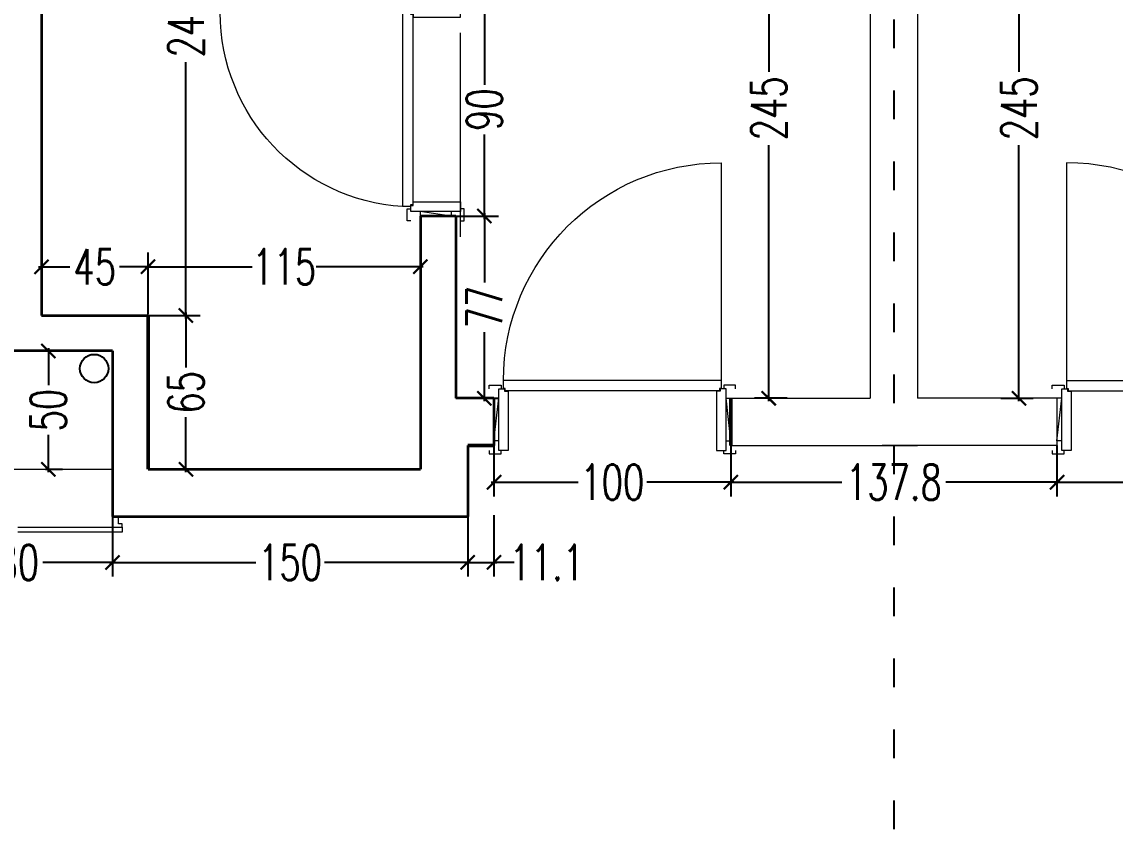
# Model space of a CAD drawing. Header units: centimetres. Extents: x -3207095 to 15275363, y -32656 to 4798027.
# Drawn here: x 699181.8 to 699643.5, y 4438881.6 to 4439228.7 of the extents above; entities that cross this region are included whole.
import ezdxf

# ---------------------------------------------------------------- set-up
doc = ezdxf.new("R2010")
doc.units = ezdxf.units.CM
doc.linetypes.add('ACAD_ISO03W100', pattern=[30, 12, -18])
doc.linetypes.add('DUZ', pattern=[500, 500])
doc.layers.get('0').update_dxf_attribs({"color": 1, "linetype": 'DUZ'})
doc.layers.add('DIM', color=1, linetype='DUZ')
doc.layers.add('TESİSAT', color=57, linetype='Continuous')
for name, color, linetype, lineweight in [('DUV', 220, 'Continuous', 50), ('DUVAR', 7, 'Continuous', 35), ('iç duvar', 7, 'Continuous', 50), ('KAPEN', 151, 'Continuous', 9)]:
    doc.layers.add(name, color=color, linetype=linetype, lineweight=lineweight)
doc.styles.add('DIM', font='ROMANSTW.SHX', dxfattribs={"width": 0.7})
doc.dimstyles.new('1_100', dxfattribs={"dimtxt": 15, "dimasz": 6, "dimexe": 6, "dimexo": 0, "dimgap": 2, "dimtad": 0, "dimdec": 1, "dimzin": 11, "dimdsep": 46, "dimtxsty": 'DIM', "dimblk": 'ARCHTICK', "dimcen": 3, "dimdle": 1.25, "dimclrt": 2, "dimadec": 0, "dimazin": 0, "dimtfac": 1.25, "dimtdec": 1, "dimtix": 1, "dimtofl": 0, "dimtmove": 1, "dimatfit": 3, "dimldrblk": 'ARCHTICK', "dimfxl": 20, "dimfxlon": 1, "dimtolj": 1, "dimtzin": 0, "dimarcsym": 0})

# ---------------------------------------------------------------- blocks, each defined once
blk = doc.blocks.new('new block')
at = {"layer": 'KAPEN'}
for p, q in [((105202.0528, 48261.8596), (105202.0198, 48261.8596)), ((105202.0528, 48261.8526), (105202.0528, 48261.8596)), ((105202.0628, 48261.8526), (105202.0528, 48261.8526)), ((105202.0628, 48261.0466), (105202.0628, 48261.8526)), ((105201.2498, 48261.0396), (105202.0528, 48261.0396)), ((105202.0528, 48261.0466), (105202.0628, 48261.0466)), ((105202.0528, 48261.0396), (105202.0528, 48261.0466))]:
    blk.add_line(p, q, dxfattribs=at)
for points in [[(105202.0548, 48261.9196), (105202.0398, 48261.9196), (105202.0398, 48261.8696), (105202.0548, 48261.8696)], [(105202.2248, 48261.8796), (105202.2248, 48261.8996), (105202.0948, 48261.8796), (105202.0948, 48261.8996)], [(105202.2648, 48261.9196), (105202.2798, 48261.9196), (105202.2798, 48261.8696), (105202.2648, 48261.8696)], [(105202.0198, 48261.0396), (105202.0198, 48261.8596)], [(105202.0548, 48260.9796), (105202.0398, 48260.9796), (105202.0398, 48261.0296), (105202.0548, 48261.0296)], [(105202.2248, 48261.0196), (105202.2248, 48260.9996), (105202.0948, 48261.0196), (105202.0948, 48260.9996)], [(105202.2648, 48260.9796), (105202.2798, 48260.9796), (105202.2798, 48261.0296), (105202.2648, 48261.0296)]]:
    blk.add_lwpolyline(points, dxfattribs=at)
for points in [[(105202.0548, 48261.8796), (105202.0548, 48261.8546), (105202.0648, 48261.8546), (105202.0648, 48261.8396), (105202.2648, 48261.8396), (105202.2648, 48261.8796)], [(105202.0548, 48261.0196), (105202.0548, 48261.0446), (105202.0648, 48261.0446), (105202.0648, 48261.0596), (105202.2648, 48261.0596), (105202.2648, 48261.0196)]]:
    blk.add_lwpolyline(points, close=True, dxfattribs=at)
blk.add_arc((105202.0715, 48261.0396), 0.8216, 93.6023, 180, dxfattribs=at)
blk = doc.blocks.new('K210')
for p, q in [((0.04, 0.985), (0.04, 0.032)), ((0.96, 0.032), (0.96, 0.065)), ((0.04, 0.032), (0.047, 0.032)), ((0.047, 0.032), (0.047, 0.022)), ((0.047, 0.022), (0.953, 0.022)), ((0.953, 0.032), (0.96, 0.032)), ((0.953, 0.022), (0.953, 0.032))]:
    blk.add_line(p, q)
for points in [[(0.04, 0.065), (0.96, 0.065)], [(-0.02, 0.03), (-0.02, 0.045), (0.03, 0.045), (0.03, 0.03)], [(1.02, 0.03), (1.02, 0.045), (0.97, 0.045), (0.97, 0.03)], [(0.02, -0.19), (0, -0.19), (0.02, -0.01), (0, -0.01)], [(0.98, -0.19), (1, -0.19), (0.98, -0.01), (1, -0.01)], [(-0.02, -0.23), (-0.02, -0.245), (0.03, -0.245), (0.03, -0.23)], [(1.02, -0.23), (1.02, -0.245), (0.97, -0.245), (0.97, -0.23)]]:
    blk.add_lwpolyline(points)
for points in [[(0.02, 0.03), (0.045, 0.03), (0.045, 0.02), (0.06, 0.02), (0.06, -0.23), (0.02, -0.23)], [(0.98, 0.03), (0.955, 0.03), (0.955, 0.02), (0.94, 0.02), (0.94, -0.23), (0.98, -0.23)]]:
    blk.add_lwpolyline(points, close=True)
blk.add_arc((0.04, 0.065), 0.92, 0, 90)
blk = doc.blocks.new('_ArchTick')
at = {"color": 0, "linetype": 'ByBlock', "const_width": 0.15}
blk.add_lwpolyline([(-0.5, -0.5), (0.5, 0.5)], dxfattribs=at)
blk = doc.blocks.new('*D5432')
at = {"layer": 'Defpoints', "color": 0, "linetype": 'Continuous', "lineweight": 5, "transparency": 16777216}
for p in [(699497.27, 4439314.58), (699504.96, 4439314.58), (699504.96, 4439069.58)]:
    blk.add_point(p, dxfattribs=at)
at = {"layer": 'DIM', "color": 0, "linetype": 'Continuous', "lineweight": -2, "transparency": 16777216}
for p, q in [((699504.96, 4439314.58), (699491.27, 4439314.58)), ((699497.27, 4439315.83), (699497.27, 4439207.58)), ((699497.27, 4439068.33), (699497.27, 4439176.58)), ((699504.96, 4439069.58), (699491.27, 4439069.58))]:
    blk.add_line(p, q, dxfattribs=at)
at = {"layer": 'DIM', "color": 0, "linetype": 'Continuous', "lineweight": -2, "transparency": 16777216, "xscale": 6, "yscale": 6, "zscale": 6}
for p, rotation in [((699497.27, 4439314.58), 90), ((699497.27, 4439069.58), 270)]:
    blk.add_blockref('_ArchTick', p, dxfattribs=dict(at, rotation=rotation))
at = {"layer": 'DIM', "color": 2, "linetype": 'Continuous', "lineweight": 5, "transparency": 16777216, "insert": (699497.27, 4439192.08), "char_height": 15, "attachment_point": 5, "rotation": 90, "style": 'DIM'}
blk.add_mtext('\\A1;245', dxfattribs=at)
blk = doc.blocks.new('*D5437')
at = {"layer": 'Defpoints', "color": 0, "linetype": 'Continuous', "lineweight": 5, "transparency": 16777216}
for p in [(699365.1, 4439146.58), (699377.14, 4439146.58), (699365.1, 4439069.58)]:
    blk.add_point(p, dxfattribs=at)
at = {"layer": 'DIM', "color": 0, "linetype": 'Continuous', "lineweight": -2, "transparency": 16777216}
for p, q in [((699365.1, 4439146.58), (699383.14, 4439146.58)), ((699377.14, 4439147.83), (699377.14, 4439118.58)), ((699377.14, 4439068.33), (699377.14, 4439097.58)), ((699365.1, 4439069.58), (699383.14, 4439069.58))]:
    blk.add_line(p, q, dxfattribs=at)
at = {"layer": 'DIM', "color": 0, "linetype": 'Continuous', "lineweight": -2, "transparency": 16777216, "xscale": 6, "yscale": 6, "zscale": 6}
for p, rotation in [((699377.14, 4439146.58), 90), ((699377.14, 4439069.58), 270)]:
    blk.add_blockref('_ArchTick', p, dxfattribs=dict(at, rotation=rotation))
at = {"layer": 'DIM', "color": 2, "linetype": 'Continuous', "lineweight": 5, "transparency": 16777216, "insert": (699377.14, 4439108.08), "char_height": 15, "attachment_point": 5, "rotation": 90, "style": 'DIM'}
blk.add_mtext('\\A1;77', dxfattribs=at)
blk = doc.blocks.new('*D5438')
at = {"layer": 'Defpoints', "color": 0, "linetype": 'Continuous', "lineweight": 5, "transparency": 16777216}
for p in [(699365.1, 4439236.58), (699377.14, 4439236.58), (699365.1, 4439146.58)]:
    blk.add_point(p, dxfattribs=at)
at = {"layer": 'DIM', "color": 0, "linetype": 'Continuous', "lineweight": -2, "transparency": 16777216}
for p, q in [((699365.1, 4439236.58), (699383.14, 4439236.58)), ((699377.14, 4439237.83), (699377.14, 4439202.08)), ((699377.14, 4439145.33), (699377.14, 4439181.08)), ((699365.1, 4439146.58), (699383.14, 4439146.58))]:
    blk.add_line(p, q, dxfattribs=at)
at = {"layer": 'DIM', "color": 0, "linetype": 'Continuous', "lineweight": -2, "transparency": 16777216, "xscale": 6, "yscale": 6, "zscale": 6}
for p, rotation in [((699377.14, 4439236.58), 90), ((699377.14, 4439146.58), 270)]:
    blk.add_blockref('_ArchTick', p, dxfattribs=dict(at, rotation=rotation))
at = {"layer": 'DIM', "color": 2, "linetype": 'Continuous', "lineweight": 5, "transparency": 16777216, "insert": (699377.14, 4439191.58), "char_height": 15, "attachment_point": 5, "rotation": 90, "style": 'DIM'}
blk.add_mtext('\\A1;90', dxfattribs=at)
blk = doc.blocks.new('*D5446')
at = {"layer": 'Defpoints', "color": 0, "linetype": 'Continuous', "lineweight": 5, "transparency": 16777216}
for p in [(699595.24, 4439314.58), (699602.92, 4439314.58), (699595.24, 4439069.58)]:
    blk.add_point(p, dxfattribs=at)
at = {"layer": 'DIM', "color": 0, "linetype": 'Continuous', "lineweight": -2, "transparency": 16777216}
for p, q in [((699595.24, 4439314.58), (699608.92, 4439314.58)), ((699602.92, 4439315.83), (699602.92, 4439207.58)), ((699602.92, 4439068.33), (699602.92, 4439176.58)), ((699595.24, 4439069.58), (699608.92, 4439069.58))]:
    blk.add_line(p, q, dxfattribs=at)
at = {"layer": 'DIM', "color": 0, "linetype": 'Continuous', "lineweight": -2, "transparency": 16777216, "xscale": 6, "yscale": 6, "zscale": 6}
for p, rotation in [((699602.92, 4439314.58), 90), ((699602.92, 4439069.58), 270)]:
    blk.add_blockref('_ArchTick', p, dxfattribs=dict(at, rotation=rotation))
at = {"layer": 'DIM', "color": 2, "linetype": 'Continuous', "lineweight": 5, "transparency": 16777216, "insert": (699602.92, 4439192.08), "char_height": 15, "attachment_point": 5, "rotation": 90, "style": 'DIM'}
blk.add_mtext('\\A1;245', dxfattribs=at)
blk = doc.blocks.new('*D5022')
at = {"layer": 'Defpoints', "color": 0, "linetype": 'Continuous', "lineweight": 5, "transparency": 16777216}
for p in [(699140.1, 4439019.58), (699220.1, 4439019.58), (699220.1, 4439000.23)]:
    blk.add_point(p, dxfattribs=at)
at = {"layer": 'DIM', "color": 0, "linetype": 'Continuous', "lineweight": -2, "transparency": 16777216}
for p, q in [((699140.1, 4439019.58), (699140.1, 4438994.23)), ((699220.1, 4439019.58), (699220.1, 4438994.23)), ((699138.85, 4439000.23), (699169.6, 4439000.23)), ((699221.35, 4439000.23), (699190.6, 4439000.23))]:
    blk.add_line(p, q, dxfattribs=at)
at = {"layer": 'DIM', "color": 0, "linetype": 'Continuous', "lineweight": -2, "transparency": 16777216, "xscale": 6, "yscale": 6, "zscale": 6, "rotation": 180}
blk.add_blockref('_ArchTick', (699140.1, 4439000.23), dxfattribs=at)
at = {"layer": 'DIM', "color": 0, "linetype": 'Continuous', "lineweight": -2, "transparency": 16777216, "xscale": 6, "yscale": 6, "zscale": 6}
blk.add_blockref('_ArchTick', (699220.1, 4439000.23), dxfattribs=at)
at = {"layer": 'DIM', "color": 2, "linetype": 'Continuous', "lineweight": 5, "transparency": 16777216, "insert": (699180.1, 4439000.23), "char_height": 15, "attachment_point": 5, "style": 'DIM'}
blk.add_mtext('\\A1;80', dxfattribs=at)
blk = doc.blocks.new('*D5023')
at = {"layer": 'Defpoints', "color": 0, "linetype": 'Continuous', "lineweight": 5, "transparency": 16777216}
for p in [(699220.1, 4439019.58), (699370.1, 4439019.58), (699370.1, 4439000.23)]:
    blk.add_point(p, dxfattribs=at)
at = {"layer": 'DIM', "color": 0, "linetype": 'Continuous', "lineweight": -2, "transparency": 16777216}
for p, q in [((699220.1, 4439019.58), (699220.1, 4438994.23)), ((699370.1, 4439019.58), (699370.1, 4438994.23)), ((699218.85, 4439000.23), (699280.6, 4439000.23)), ((699371.35, 4439000.23), (699309.6, 4439000.23))]:
    blk.add_line(p, q, dxfattribs=at)
at = {"layer": 'DIM', "color": 0, "linetype": 'Continuous', "lineweight": -2, "transparency": 16777216, "xscale": 6, "yscale": 6, "zscale": 6, "rotation": 180}
blk.add_blockref('_ArchTick', (699220.1, 4439000.23), dxfattribs=at)
at = {"layer": 'DIM', "color": 0, "linetype": 'Continuous', "lineweight": -2, "transparency": 16777216, "xscale": 6, "yscale": 6, "zscale": 6}
blk.add_blockref('_ArchTick', (699370.1, 4439000.23), dxfattribs=at)
at = {"layer": 'DIM', "color": 2, "linetype": 'Continuous', "lineweight": 5, "transparency": 16777216, "insert": (699295.1, 4439000.23), "char_height": 15, "attachment_point": 5, "style": 'DIM'}
blk.add_mtext('\\A1;150', dxfattribs=at)
blk = doc.blocks.new('*D5024')
at = {"layer": 'Defpoints', "color": 0, "linetype": 'Continuous', "lineweight": 5, "transparency": 16777216}
for p in [(699370.1, 4439027.93), (699381.21, 4439028.13), (699381.21, 4439000.23)]:
    blk.add_point(p, dxfattribs=at)
at = {"layer": 'DIM', "color": 0, "linetype": 'Continuous', "lineweight": -2, "transparency": 16777216}
for p, q in [((699370.1, 4439020.23), (699370.1, 4438994.23)), ((699381.21, 4439020.23), (699381.21, 4438994.23)), ((699368.85, 4439000.23), (699382.46, 4439000.23)), ((699389.75, 4439000.23), (699381.21, 4439000.23))]:
    blk.add_line(p, q, dxfattribs=at)
at = {"layer": 'DIM', "color": 0, "linetype": 'Continuous', "lineweight": -2, "transparency": 16777216, "xscale": 6, "yscale": 6, "zscale": 6, "rotation": 180}
blk.add_blockref('_ArchTick', (699370.1, 4439000.23), dxfattribs=at)
at = {"layer": 'DIM', "color": 0, "linetype": 'Continuous', "lineweight": -2, "transparency": 16777216, "xscale": 6, "yscale": 6, "zscale": 6}
blk.add_blockref('_ArchTick', (699381.21, 4439000.23), dxfattribs=at)
at = {"layer": 'DIM', "color": 2, "linetype": 'Continuous', "lineweight": 5, "transparency": 16777216, "insert": (699403.5, 4439000.23), "char_height": 15, "attachment_point": 5, "style": 'DIM'}
blk.add_mtext('\\A1;11.1', dxfattribs=at)
blk = doc.blocks.new('*D5025')
at = {"layer": 'Defpoints', "color": 0, "linetype": 'Continuous', "lineweight": 5, "transparency": 16777216}
for p in [(699481.21, 4439049.58), (699618.99, 4439049.58), (699481.21, 4439034.13)]:
    blk.add_point(p, dxfattribs=at)
at = {"layer": 'DIM', "color": 0, "linetype": 'Continuous', "lineweight": -2, "transparency": 16777216}
for p, q in [((699481.21, 4439049.58), (699481.21, 4439028.13)), ((699618.99, 4439049.58), (699618.99, 4439028.13)), ((699479.96, 4439034.13), (699528.1, 4439034.13)), ((699620.24, 4439034.13), (699572.1, 4439034.13))]:
    blk.add_line(p, q, dxfattribs=at)
at = {"layer": 'DIM', "color": 0, "linetype": 'Continuous', "lineweight": -2, "transparency": 16777216, "xscale": 6, "yscale": 6, "zscale": 6, "rotation": 180}
blk.add_blockref('_ArchTick', (699481.21, 4439034.13), dxfattribs=at)
at = {"layer": 'DIM', "color": 0, "linetype": 'Continuous', "lineweight": -2, "transparency": 16777216, "xscale": 6, "yscale": 6, "zscale": 6}
blk.add_blockref('_ArchTick', (699618.99, 4439034.13), dxfattribs=at)
at = {"layer": 'DIM', "color": 2, "linetype": 'Continuous', "lineweight": 5, "transparency": 16777216, "insert": (699550.1, 4439034.13), "char_height": 15, "attachment_point": 5, "style": 'DIM'}
blk.add_mtext('\\A1;137.8', dxfattribs=at)
blk = doc.blocks.new('*D5026')
at = {"layer": 'Defpoints', "color": 0, "linetype": 'Continuous', "lineweight": 5, "transparency": 16777216}
for p in [(699381.21, 4439049.58), (699481.21, 4439049.58), (699381.21, 4439034.13)]:
    blk.add_point(p, dxfattribs=at)
at = {"layer": 'DIM', "color": 0, "linetype": 'Continuous', "lineweight": -2, "transparency": 16777216}
for p, q in [((699381.21, 4439049.58), (699381.21, 4439028.13)), ((699481.21, 4439049.58), (699481.21, 4439028.13)), ((699379.96, 4439034.13), (699416.71, 4439034.13)), ((699482.46, 4439034.13), (699445.71, 4439034.13))]:
    blk.add_line(p, q, dxfattribs=at)
at = {"layer": 'DIM', "color": 0, "linetype": 'Continuous', "lineweight": -2, "transparency": 16777216, "xscale": 6, "yscale": 6, "zscale": 6, "rotation": 180}
blk.add_blockref('_ArchTick', (699381.21, 4439034.13), dxfattribs=at)
at = {"layer": 'DIM', "color": 0, "linetype": 'Continuous', "lineweight": -2, "transparency": 16777216, "xscale": 6, "yscale": 6, "zscale": 6}
blk.add_blockref('_ArchTick', (699481.21, 4439034.13), dxfattribs=at)
at = {"layer": 'DIM', "color": 2, "linetype": 'Continuous', "lineweight": 5, "transparency": 16777216, "insert": (699431.21, 4439034.13), "char_height": 15, "attachment_point": 5, "style": 'DIM'}
blk.add_mtext('\\A1;100', dxfattribs=at)
blk = doc.blocks.new('*D5028')
at = {"layer": 'Defpoints', "color": 0, "linetype": 'Continuous', "lineweight": 5, "transparency": 16777216}
for p in [(699618.99, 4439049.58), (699718.99, 4439049.58), (699718.99, 4439034.13)]:
    blk.add_point(p, dxfattribs=at)
at = {"layer": 'DIM', "color": 0, "linetype": 'Continuous', "lineweight": -2, "transparency": 16777216}
for p, q in [((699618.99, 4439049.58), (699618.99, 4439028.13)), ((699718.99, 4439049.58), (699718.99, 4439028.13)), ((699617.74, 4439034.13), (699654.49, 4439034.13)), ((699720.24, 4439034.13), (699683.49, 4439034.13))]:
    blk.add_line(p, q, dxfattribs=at)
at = {"layer": 'DIM', "color": 0, "linetype": 'Continuous', "lineweight": -2, "transparency": 16777216, "xscale": 6, "yscale": 6, "zscale": 6, "rotation": 180}
blk.add_blockref('_ArchTick', (699618.99, 4439034.13), dxfattribs=at)
at = {"layer": 'DIM', "color": 0, "linetype": 'Continuous', "lineweight": -2, "transparency": 16777216, "xscale": 6, "yscale": 6, "zscale": 6}
blk.add_blockref('_ArchTick', (699718.99, 4439034.13), dxfattribs=at)
at = {"layer": 'DIM', "color": 2, "linetype": 'Continuous', "lineweight": 5, "transparency": 16777216, "insert": (699668.99, 4439034.13), "char_height": 15, "attachment_point": 5, "style": 'DIM'}
blk.add_mtext('\\A1;100', dxfattribs=at)
blk = doc.blocks.new('*D5051')
at = {"layer": 'Defpoints', "color": 0, "linetype": 'Continuous', "lineweight": 5, "transparency": 16777216}
for p in [(699191.72, 4439089.58), (699193.01, 4439089.58), (699191.72, 4439039.58)]:
    blk.add_point(p, dxfattribs=at)
at = {"layer": 'DIM', "color": 0, "linetype": 'Continuous', "lineweight": -2, "transparency": 16777216}
for p, q in [((699193.01, 4439090.83), (699193.01, 4439075.08)), ((699191.72, 4439089.58), (699199.01, 4439089.58)), ((699193.01, 4439038.33), (699193.01, 4439054.08)), ((699191.72, 4439039.58), (699199.01, 4439039.58))]:
    blk.add_line(p, q, dxfattribs=at)
at = {"layer": 'DIM', "color": 0, "linetype": 'Continuous', "lineweight": -2, "transparency": 16777216, "xscale": 6, "yscale": 6, "zscale": 6}
for p, rotation in [((699193.01, 4439089.58), 90), ((699193.01, 4439039.58), 270)]:
    blk.add_blockref('_ArchTick', p, dxfattribs=dict(at, rotation=rotation))
at = {"layer": 'DIM', "color": 2, "linetype": 'Continuous', "lineweight": 5, "transparency": 16777216, "insert": (699193.01, 4439064.58), "char_height": 15, "attachment_point": 5, "rotation": 90, "style": 'DIM'}
blk.add_mtext('\\A1;50', dxfattribs=at)
blk = doc.blocks.new('*D5067')
at = {"layer": 'Defpoints', "color": 0, "linetype": 'Continuous', "lineweight": 5, "transparency": 16777216}
for p in [(699235.1, 4439125.16), (699190.1, 4439104.58), (699235.1, 4439104.58)]:
    blk.add_point(p, dxfattribs=at)
at = {"layer": 'DIM', "color": 0, "linetype": 'Continuous', "lineweight": -2, "transparency": 16777216}
for p, q in [((699190.1, 4439105.16), (699190.1, 4439131.16)), ((699235.1, 4439105.16), (699235.1, 4439131.16)), ((699188.85, 4439125.16), (699202.1, 4439125.16)), ((699236.35, 4439125.16), (699223.1, 4439125.16))]:
    blk.add_line(p, q, dxfattribs=at)
at = {"layer": 'DIM', "color": 0, "linetype": 'Continuous', "lineweight": -2, "transparency": 16777216, "xscale": 6, "yscale": 6, "zscale": 6, "rotation": 180}
blk.add_blockref('_ArchTick', (699190.1, 4439125.16), dxfattribs=at)
at = {"layer": 'DIM', "color": 0, "linetype": 'Continuous', "lineweight": -2, "transparency": 16777216, "xscale": 6, "yscale": 6, "zscale": 6}
blk.add_blockref('_ArchTick', (699235.1, 4439125.16), dxfattribs=at)
at = {"layer": 'DIM', "color": 2, "linetype": 'Continuous', "lineweight": 5, "transparency": 16777216, "insert": (699212.6, 4439125.16), "char_height": 15, "attachment_point": 5, "style": 'DIM'}
blk.add_mtext('\\A1;45', dxfattribs=at)
blk = doc.blocks.new('*D5068')
at = {"layer": 'Defpoints', "color": 0, "linetype": 'Continuous', "lineweight": 5, "transparency": 16777216}
for p in [(699350.1, 4439125.16), (699235.1, 4439104.58), (699350.1, 4439104.58)]:
    blk.add_point(p, dxfattribs=at)
at = {"layer": 'DIM', "color": 0, "linetype": 'Continuous', "lineweight": -2, "transparency": 16777216}
for p, q in [((699235.1, 4439105.16), (699235.1, 4439131.16)), ((699350.1, 4439105.16), (699350.1, 4439131.16)), ((699233.85, 4439125.16), (699279.1, 4439125.16)), ((699351.35, 4439125.16), (699306.1, 4439125.16))]:
    blk.add_line(p, q, dxfattribs=at)
at = {"layer": 'DIM', "color": 0, "linetype": 'Continuous', "lineweight": -2, "transparency": 16777216, "xscale": 6, "yscale": 6, "zscale": 6, "rotation": 180}
blk.add_blockref('_ArchTick', (699235.1, 4439125.16), dxfattribs=at)
at = {"layer": 'DIM', "color": 0, "linetype": 'Continuous', "lineweight": -2, "transparency": 16777216, "xscale": 6, "yscale": 6, "zscale": 6}
blk.add_blockref('_ArchTick', (699350.1, 4439125.16), dxfattribs=at)
at = {"layer": 'DIM', "color": 2, "linetype": 'Continuous', "lineweight": 5, "transparency": 16777216, "insert": (699292.6, 4439125.16), "char_height": 15, "attachment_point": 5, "style": 'DIM'}
blk.add_mtext('\\A1;115', dxfattribs=at)
blk = doc.blocks.new('*D5069')
at = {"layer": 'Defpoints', "color": 0, "linetype": 'Continuous', "lineweight": 5, "transparency": 16777216}
for p in [(699235.1, 4439104.58), (699251.11, 4439104.58), (699235.1, 4439039.58)]:
    blk.add_point(p, dxfattribs=at)
at = {"layer": 'DIM', "color": 0, "linetype": 'Continuous', "lineweight": -2, "transparency": 16777216}
for p, q in [((699235.1, 4439104.58), (699257.11, 4439104.58)), ((699251.11, 4439105.83), (699251.11, 4439082.58)), ((699251.11, 4439038.33), (699251.11, 4439061.58)), ((699235.1, 4439039.58), (699257.11, 4439039.58))]:
    blk.add_line(p, q, dxfattribs=at)
at = {"layer": 'DIM', "color": 0, "linetype": 'Continuous', "lineweight": -2, "transparency": 16777216, "xscale": 6, "yscale": 6, "zscale": 6}
for p, rotation in [((699251.11, 4439104.58), 90), ((699251.11, 4439039.58), 270)]:
    blk.add_blockref('_ArchTick', p, dxfattribs=dict(at, rotation=rotation))
at = {"layer": 'DIM', "color": 2, "linetype": 'Continuous', "lineweight": 5, "transparency": 16777216, "insert": (699251.11, 4439072.08), "char_height": 15, "attachment_point": 5, "rotation": 90, "style": 'DIM'}
blk.add_mtext('\\A1;65', dxfattribs=at)
blk = doc.blocks.new('*D5070')
at = {"layer": 'Defpoints', "color": 0, "linetype": 'Continuous', "lineweight": 5, "transparency": 16777216}
for p in [(699235.1, 4439349.58), (699251.11, 4439349.58), (699235.1, 4439104.58)]:
    blk.add_point(p, dxfattribs=at)
at = {"layer": 'DIM', "color": 0, "linetype": 'Continuous', "lineweight": -2, "transparency": 16777216}
for p, q in [((699235.1, 4439349.58), (699257.11, 4439349.58)), ((699251.11, 4439350.83), (699251.11, 4439242.58)), ((699251.11, 4439103.33), (699251.11, 4439211.58)), ((699235.1, 4439104.58), (699257.11, 4439104.58))]:
    blk.add_line(p, q, dxfattribs=at)
at = {"layer": 'DIM', "color": 0, "linetype": 'Continuous', "lineweight": -2, "transparency": 16777216, "xscale": 6, "yscale": 6, "zscale": 6}
for p, rotation in [((699251.11, 4439349.58), 90), ((699251.11, 4439104.58), 270)]:
    blk.add_blockref('_ArchTick', p, dxfattribs=dict(at, rotation=rotation))
at = {"layer": 'DIM', "color": 2, "linetype": 'Continuous', "lineweight": 5, "transparency": 16777216, "insert": (699251.11, 4439227.08), "char_height": 15, "attachment_point": 5, "rotation": 90, "style": 'DIM'}
blk.add_mtext('\\A1;245', dxfattribs=at)

msp = doc.modelspace()

# ---------------------------------------------------------------- linework, layer by layer
at = {"color": 232, "linetype": 'ACAD_ISO03W100'}
msp.add_line((699550.1, 4439979.58), (699550.1, 4436849.58), dxfattribs=at)
at = {"layer": 'DUV'}
for p, q in [((699235.1, 4439104.58), (699235.1, 4439039.58)), ((699481.21, 4439069.58), (699481.21, 4439049.58)), ((699381.21, 4439049.58), (699370.1, 4439049.58))]:
    msp.add_line(p, q, dxfattribs=at)
at = {"layer": 'DUVAR'}
for p, q in [((699190.1, 4439349.58), (699190.1, 4439104.58)), ((699350.1, 4439146.58), (699350.1, 4439039.58)), ((699365.1, 4439146.58), (699350.1, 4439146.58)), ((699365.1, 4439146.58), (699365.1, 4439069.58)), ((699190.1, 4439104.58), (699235.1, 4439104.58)), ((699235.1, 4439104.58), (699235.1, 4439039.58)), ((699220.1, 4439089.58), (699140.1, 4439089.58)), ((699220.1, 4439089.58), (699220.1, 4439019.58)), ((699381.21, 4439069.58), (699365.1, 4439069.58)), ((699381.21, 4439069.58), (699381.21, 4439049.58)), ((699370.1, 4439049.58), (699370.1, 4439019.58)), ((699370.1, 4439049.58), (699381.21, 4439049.58)), ((699235.1, 4439039.58), (699350.1, 4439039.58)), ((699220.1, 4439019.58), (699370.1, 4439019.58))]:
    msp.add_line(p, q, dxfattribs=at)
at = {"layer": 'iç duvar', "color": 7, "lineweight": 18}
for p, q in [((699540.1, 4439314.58), (699540.1, 4439069.58)), ((699560.1, 4439314.58), (699560.1, 4439069.58)), ((699481.21, 4439069.58), (699540.1, 4439069.58)), ((699618.99, 4439069.58), (699560.1, 4439069.58)), ((699618.99, 4439069.58), (699618.99, 4439049.58)), ((699481.21, 4439049.58), (699560.1, 4439049.58)), ((699618.99, 4439049.58), (699545.1, 4439049.58))]:
    msp.add_line(p, q, dxfattribs=at)
at = {"layer": 'KAPEN'}
for p, q in [((699367.1, 4439137.84), (699367.1, 4439224.04)), ((699140.1, 4439039.58), (699220.1, 4439039.58))]:
    msp.add_line(p, q, dxfattribs=at)
msp.add_lwpolyline([(699220.1, 4439015.08), (699224.1, 4439015.08), (699224.1, 4439016.58), (699222.6, 4439016.58), (699222.6, 4439019.58), (699220.1, 4439019.58), (699220.1, 4439015.08)], close=True, dxfattribs=at)
msp.add_lwpolyline([(699220.1, 4439015.08), (699224.1, 4439015.08), (699224.1, 4439016.58), (699222.6, 4439016.58), (699222.6, 4439019.58), (699220.1, 4439019.58), (699220.1, 4439015.08)], close=True, dxfattribs=at)
msp.add_lwpolyline([(699180.1, 4439015.08), (699224.1, 4439015.08), (699224.1, 4439013.08), (699180.1, 4439013.08)], dxfattribs=at)
at = {"layer": 'TESİSAT', "color": 8}
msp.add_circle((699212.34, 4439082.15), 6, dxfattribs=at)

# ---------------------------------------------------------------- block references
at = {"xscale": -99.999999999621, "yscale": 99.999999999621, "zscale": 99.999999999621, "rotation": 180}
msp.add_blockref('new block', (-9820859.39, 9265336.54), dxfattribs=at)
at = {"layer": 'KAPEN', "yscale": 99.999999999621, "zscale": 99.999999999621}
for p, xscale in [((699481.21, 4439070.58), -99.999999999621), ((699618.99, 4439070.58), 99.999999999621)]:
    msp.add_blockref('K210', p, dxfattribs=dict(at, xscale=xscale))

# ---------------------------------------------------------------- dimensions: what is measured, and where the dimension line sits
at = {"layer": 'DIM', "linetype": 'Continuous', "lineweight": 5}
for base, p1, p2, angle, picture, middle in [((699251.11, 4439349.58), (699235.1, 4439104.58), (699235.1, 4439349.58), 90, '*D5070', (699251.11, 4439227.08)), ((699497.27, 4439314.58), (699504.96, 4439069.58), (699504.96, 4439314.58), 90, '*D5432', (699497.27, 4439192.08)), ((699602.92, 4439314.58), (699595.24, 4439069.58), (699595.24, 4439314.58), 90, '*D5446', (699602.92, 4439192.08)), ((699377.14, 4439236.58), (699365.1, 4439146.58), (699365.1, 4439236.58), 90, '*D5438', (699377.14, 4439191.58)), ((699377.14, 4439146.58), (699365.1, 4439069.58), (699365.1, 4439146.58), 90, '*D5437', (699377.14, 4439108.08)), ((699235.1, 4439125.16), (699190.1, 4439104.58), (699235.1, 4439104.58), 180, '*D5067', (699212.6, 4439125.16)), ((699350.1, 4439125.16), (699235.1, 4439104.58), (699350.1, 4439104.58), 180, '*D5068', (699292.6, 4439125.16)), ((699251.11, 4439104.58), (699235.1, 4439039.58), (699235.1, 4439104.58), 90, '*D5069', (699251.11, 4439072.08)), ((699193.01, 4439089.58), (699191.72, 4439039.58), (699191.72, 4439089.58), 90, '*D5051', (699193.01, 4439064.58)), ((699381.21, 4439034.13), (699481.21, 4439049.58), (699381.21, 4439049.58), 180, '*D5026', (699431.21, 4439034.13)), ((699481.21, 4439034.13), (699618.99, 4439049.58), (699481.21, 4439049.58), 180, '*D5025', (699550.1, 4439034.13))]:
    dim = msp.add_linear_dim(base=base, p1=p1, p2=p2, angle=angle, dimstyle='1_100', dxfattribs=at)
    dim.commit()
    dim.dimension.update_dxf_attribs({"geometry": picture, "text_midpoint": middle})
for base, p1, p2, picture, middle in [((699718.99, 4439034.13), (699618.99, 4439049.58), (699718.99, 4439049.58), '*D5028', (699668.99, 4439034.13)), ((699220.1, 4439000.23), (699140.1, 4439019.58), (699220.1, 4439019.58), '*D5022', (699180.1, 4439000.23)), ((699370.1, 4439000.23), (699220.1, 4439019.58), (699370.1, 4439019.58), '*D5023', (699295.1, 4439000.23))]:
    dim = msp.add_linear_dim(base=base, p1=p1, p2=p2, dimstyle='1_100', dxfattribs=at)
    dim.commit()
    dim.dimension.update_dxf_attribs({"geometry": picture, "text_midpoint": middle})
dim = msp.add_linear_dim(base=(699381.21, 4439000.23), p1=(699370.1, 4439027.93), p2=(699381.21, 4439028.13), angle=180, dimstyle='1_100', dxfattribs=at)
dim.commit()
dim.dimension.update_dxf_attribs({"geometry": '*D5024', "text_midpoint": (699403.5, 4439000.23), "dimtype": 160})

doc.saveas('drawing.dxf')
